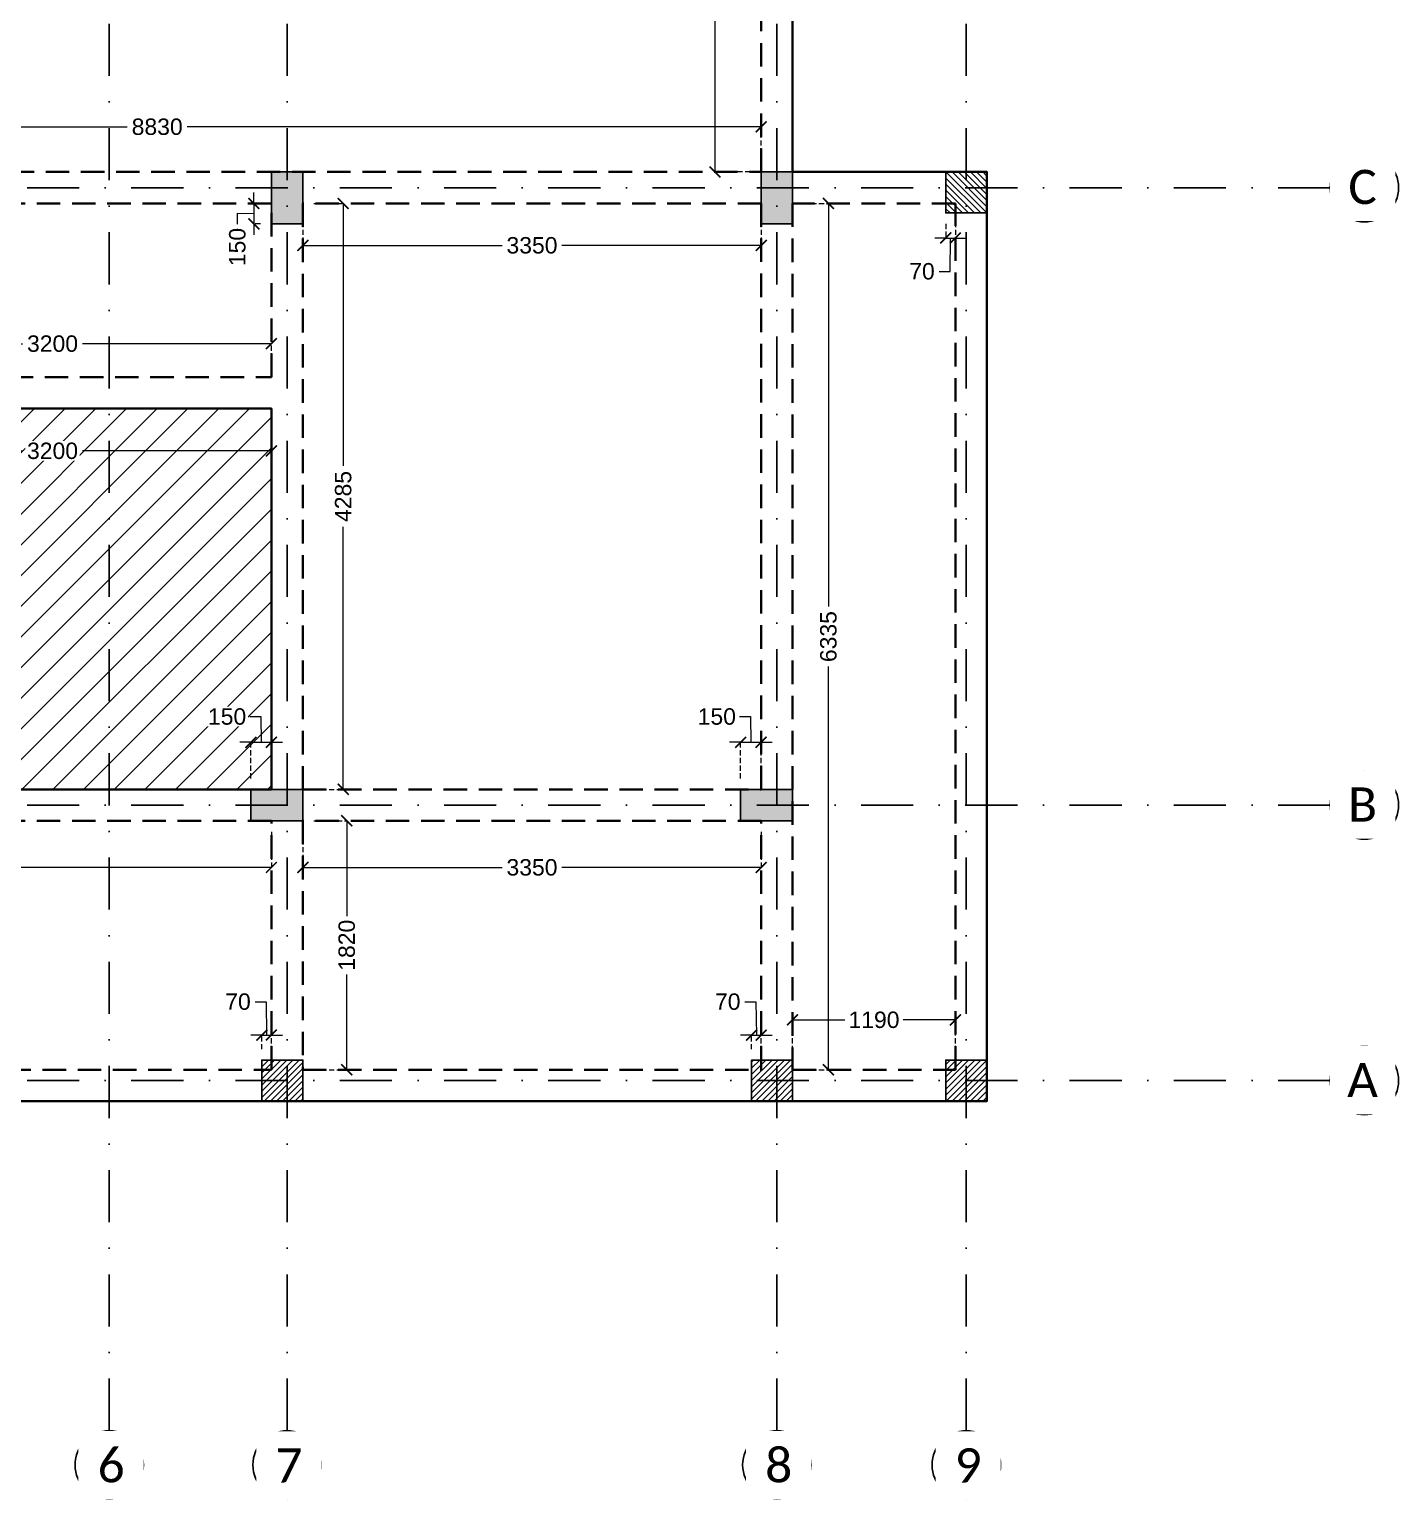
# Model space of a CAD drawing. Header units: millimetres. Extents: x -10000 to 124200, y -12045 to 23620.
# Drawn here: x 6541 to 16550, y -4964 to 5787 of the extents above; entities that cross this region are included whole.
import ezdxf

# ---------------------------------------------------------------- set-up
doc = ezdxf.new("R2010")
doc.units = ezdxf.units.MM
doc.header["$LTSCALE"] = 150
for name, pattern in [('1625E_Grid$0$DASHDOTX2', [50.8, 25.4, -12.7, 0, -12.7]), ('3BHK-W(SB)$0$HIDDEN', [0.375, 0.25, -0.125]), ('HIDDENX2', [19.05, 12.7, -6.35])]:
    doc.linetypes.add(name, pattern=pattern)
for name, color, linetype in [('1625E_Columns$0$ad-Column', 3, 'Continuous'), ('1625E_Columns$0$ad-Column Hatch', 125, 'Continuous'), ('1625E_Columns$0$ad-RCC', 3, 'Continuous'), ('1625E_Columns$0$ad-RCC Hatch', 125, 'Continuous'), ('1625E_Grid$0$ad-Grid', 8, '1625E_Grid$0$DASHDOTX2'), ('1625E_Grid$0$ad-Text main', 7, 'Continuous')]:
    doc.layers.add(name, color=color, linetype=linetype)
for name, color, linetype, lineweight in [('ad-Dimension', 6, 'Continuous', 0), ('ad-Elevation 10', 8, 'Continuous', 0), ('ad-Framing', 4, 'Continuous', 35)]:
    doc.layers.add(name, color=color, linetype=linetype, lineweight=lineweight)
doc.styles.add('1625E_Grid$0$Standard', font='arial.ttf')
doc.styles.add('ROMANS-TITLE', font='arial.ttf', dxfattribs={"width": 0.8})
doc.styles.get("Standard").update_dxf_attribs({"font": 'arial.ttf'})
doc.dimstyles.new('A-75-DIM-INT (Framing)', dxfattribs={"dimscale": 100, "dimtxt": 1.5, "dimasz": 1, "dimexe": 0, "dimexo": 0, "dimgap": 0.5, "dimtad": 0, "dimdec": 0, "dimdsep": 46, "dimtxsty": 'ROMANS-TITLE', "dimblk": 'ARCHTICK', "dimcen": 0.025, "dimclrd": 5, "dimclre": 5, "dimclrt": 256, "dimazin": 2, "dimtfac": 1, "dimtdec": 0, "dimtmove": 1, "dimatfit": 0, "dimldrblk": 'ARCHTICK', "dimfxl": 1, "dimtfill": 1, "dimtolj": 1, "dimtzin": 0, "dimarcsym": 0})

# ---------------------------------------------------------------- blocks, each defined once
blk = doc.blocks.new('1625E_Grid')
at = {"layer": '1625E_Grid$0$ad-Grid', "ltscale": 0.1}
for points in [[(7125, -4460), (7125, 16170)], [(8425, -4460), (8425, 16170)], [(12005, -4460), (12005, 16170)], [(13390, -4460), (13390, 16170)], [(16050, 4630), (-1950, 4630)], [(16050, 115), (-1950, 115)], [(16050, -1900), (-1950, -1900)]]:
    blk.add_lwpolyline(points, dxfattribs=at)
at = {"layer": '1625E_Grid$0$ad-Grid', "color": 7, "linetype": 'ByBlock'}
for centre in [(16300, 4630), (16300, 115), (16300, -1900), (7125, -4710), (8425, -4710), (12005, -4710), (13390, -4710)]:
    blk.add_circle(centre, 250, dxfattribs=at)
at = {"layer": '1625E_Grid$0$ad-Text main', "char_height": 250, "width": 227.385, "attachment_point": 5, "style": '1625E_Grid$0$Standard', "bg_fill": 2}
for s, insert in [('{\\fCalibri|b0|i0|c0|p34;C}', (16286.5, 4634)), ('{\\fCalibri|b0|i0|c0|p34;B}', (16286.5, 119)), ('{\\fCalibri|b0|i0|c0|p34;A}', (16286.5, -1896)), ('{\\fCalibri|b0|i0|c0|p34;6}', (7138.5, -4714)), ('{\\fCalibri|b0|i0|c0|p34;7}', (8438.5, -4714)), ('{\\fCalibri|b0|i0|c0|p34;8}', (12018.5, -4714)), ('{\\fCalibri|b0|i0|c0|p34;9}', (13403.5, -4714))]:
    blk.add_mtext(s, dxfattribs=dict(at, insert=insert))
blk = doc.blocks.new('1625E_Columns$0$A$C42b14ea2')
at = {"layer": '1625E_Columns$0$ad-RCC Hatch', "transparency": 33554687}
h = blk.add_hatch(dxfattribs=at)
h.set_pattern_fill('ANSI31', color=256, scale=10)
h.set_pattern_definition([(45, (13250, 8645), (-22.45064, 22.45064), [])])
h.paths.add_polyline_path([(0, 0), (300, 0), (300, 300), (0, 300)])
at = {"layer": '1625E_Columns$0$ad-RCC'}
blk.add_lwpolyline([(0, 0), (300, 0), (300, 300), (0, 300)], close=True, dxfattribs=at)
blk = doc.blocks.new('1625E_Columns$0$zw$6AA0')
at = {"layer": '1625E_Columns$0$ad-Column Hatch', "transparency": 33554687}
h = blk.add_hatch(color=256, dxfattribs=at)
h.dxf.hatch_style = 1
h.paths.add_polyline_path([(0, -230), (380, -230), (380, 0), (0, 0)])
at = {"layer": '1625E_Columns$0$ad-Column'}
blk.add_lwpolyline([(0, -230), (380, -230), (380, 0), (0, 0)], close=True, dxfattribs=at)
blk = doc.blocks.new('1625E_Columns')
at = {"layer": '1625E_Columns$0$ad-Column', "xscale": -1}
for p, rotation in [((8310, 4745), 90), ((11890, 4745), 90), ((8160, 0), 180)]:
    blk.add_blockref('1625E_Columns$0$zw$6AA0', p, dxfattribs=dict(at, rotation=rotation))
at = {"layer": '1625E_Columns$0$ad-Column', "rotation": 179.9999999999997}
blk.add_blockref('1625E_Columns$0$zw$6AA0', (12120, 0), dxfattribs=at)
at = {"layer": '1625E_Columns$0$ad-RCC', "xscale": -1, "rotation": 180}
blk.add_blockref('1625E_Columns$0$A$C42b14ea2', (13240, 4745), dxfattribs=at)
at = {"layer": '1625E_Columns$0$ad-RCC'}
for p in [(8240, -2050), (11820, -2050), (13240, -2050)]:
    blk.add_blockref('1625E_Columns$0$A$C42b14ea2', p, dxfattribs=at)
blk = doc.blocks.new('zw$7E9D')
at = {"layer": 'ad-Elevation 10', "ltscale": 0.09}
h = blk.add_hatch(dxfattribs=at)
h.set_pattern_fill('ANSI31', color=256, scale=50)
h.set_pattern_definition([(45, (4560, 7508.14), (-112.2532, 112.2532), [])])
h.paths.add_polyline_path([(5110, -13390), (8310, -13390), (8310, -10605), (5110, -10605)])
blk.add_lwpolyline([(5110, -13390), (8310, -13390), (8310, -10605), (5110, -10605)], close=True, dxfattribs=at)
at = {"layer": 'ad-Framing'}
for points in [[(0, 0), (13540, 0), (13540, -4975), (12120, -4975), (12120, -8875), (13540, -8875), (13540, -15670), (2480, -15670), (2480, -13620), (0, -13620), (0, -8875), (2830, -8875), (2830, -4975), (0, -4975)], [(5110, -13390), (8310, -13390), (8310, -10605), (5110, -10605)]]:
    blk.add_lwpolyline(points, close=True, dxfattribs=at)
at = {"layer": 'ad-Framing', "linetype": 'HIDDENX2', "ltscale": 0.09}
for points in [[(3060, -8875), (11890, -8875), (11890, -4975), (3060, -4975)], [(5110, -10375), (8310, -10375), (8310, -9105), (5110, -9105)], [(8540, -13390), (11890, -13390), (11890, -9105), (8540, -9105)], [(12120, -15440), (13310, -15440), (13310, -9105), (12120, -9105)], [(2780, -15440), (8310, -15440), (8310, -13620), (2780, -13620)], [(8540, -15440), (11890, -15440), (11890, -13620), (8540, -13620)]]:
    blk.add_lwpolyline(points, close=True, dxfattribs=at)
blk = doc.blocks.new('_ArchTick')
at = {"color": 0, "linetype": 'ByBlock', "const_width": 0.15}
blk.add_lwpolyline([(-0.5, -0.5), (0.5, 0.5)], dxfattribs=at)
blk = doc.blocks.new('*D35')
at = {"layer": 'ad-Dimension', "lineweight": -2, "transparency": 16777216}
for p, q in [((7922, -12628), (8002, -12628)), ((8002, -12628), (8005, -12816)), ((7930, -12816), (7850, -12816)), ((7930, -12816), (8080, -12816)), ((8080, -12816), (8160, -12816))]:
    blk.add_line(p, q, dxfattribs=at)
at = {"layer": 'ad-Dimension', "linetype": '3BHK-W(SB)$0$HIDDEN', "lineweight": -2, "transparency": 16777216}
for p, q in [((7930, -13080), (7930, -12816)), ((8080, -13080), (8080, -12816))]:
    blk.add_line(p, q, dxfattribs=at)
at = {"layer": 'Defpoints', "color": 0, "transparency": 16777216}
for p in [(8080, -12816), (7930, -13160), (8080, -13160)]:
    blk.add_point(p, dxfattribs=at)
at = {"layer": 'ad-Dimension', "lineweight": -2, "transparency": 16777216, "xscale": 80, "yscale": 80, "zscale": 80}
blk.add_blockref('_ArchTick', (7930, -12816), dxfattribs=at)
at = {"layer": 'ad-Dimension', "lineweight": -2, "transparency": 16777216, "xscale": 80, "yscale": 80, "zscale": 80, "rotation": 180}
blk.add_blockref('_ArchTick', (8080, -12816), dxfattribs=at)
at = {"layer": 'ad-Dimension', "transparency": 16777216, "insert": (7756, -12628), "char_height": 120, "attachment_point": 5, "bg_fill": 3, "box_fill_scale": 1.1, "bg_fill_color": 257, "bg_fill_transparency": 0}
blk.add_mtext('\\A1;150', dxfattribs=at)
blk = doc.blocks.new('*D36')
at = {"layer": 'ad-Dimension', "lineweight": -2, "transparency": 16777216}
for p, q in [((11502, -12628), (11582, -12628)), ((11582, -12628), (11585, -12816)), ((11510, -12816), (11430, -12816)), ((11510, -12816), (11660, -12816)), ((11660, -12816), (11740, -12816))]:
    blk.add_line(p, q, dxfattribs=at)
at = {"layer": 'ad-Dimension', "linetype": '3BHK-W(SB)$0$HIDDEN', "lineweight": -2, "transparency": 16777216}
for p, q in [((11510, -13080), (11510, -12816)), ((11660, -13080), (11660, -12816))]:
    blk.add_line(p, q, dxfattribs=at)
at = {"layer": 'Defpoints', "color": 0, "transparency": 16777216}
for p in [(11660, -12816), (11510, -13160), (11660, -13160)]:
    blk.add_point(p, dxfattribs=at)
at = {"layer": 'ad-Dimension', "lineweight": -2, "transparency": 16777216, "xscale": 80, "yscale": 80, "zscale": 80}
blk.add_blockref('_ArchTick', (11510, -12816), dxfattribs=at)
at = {"layer": 'ad-Dimension', "lineweight": -2, "transparency": 16777216, "xscale": 80, "yscale": 80, "zscale": 80, "rotation": 180}
blk.add_blockref('_ArchTick', (11660, -12816), dxfattribs=at)
at = {"layer": 'ad-Dimension', "transparency": 16777216, "insert": (11336, -12628), "char_height": 120, "attachment_point": 5, "bg_fill": 3, "box_fill_scale": 1.1, "bg_fill_color": 257, "bg_fill_transparency": 0}
blk.add_mtext('\\A1;150', dxfattribs=at)
blk = doc.blocks.new('*D39')
at = {"layer": 'ad-Dimension', "linetype": '3BHK-W(SB)$0$HIDDEN', "lineweight": -2, "transparency": 16777216}
for p, q in [((4880, -10065), (4880, -9901)), ((8080, -10065), (8080, -9901))]:
    blk.add_line(p, q, dxfattribs=at)
at = {"layer": 'ad-Dimension', "lineweight": -2, "transparency": 16777216}
for p, q in [((4880, -9901), (6261, -9901)), ((8080, -9901), (6699, -9901))]:
    blk.add_line(p, q, dxfattribs=at)
at = {"layer": 'Defpoints', "color": 0, "transparency": 16777216}
for p in [(8080, -9901), (4880, -10145), (8080, -10145)]:
    blk.add_point(p, dxfattribs=at)
at = {"layer": 'ad-Dimension', "lineweight": -2, "transparency": 16777216, "xscale": 80, "yscale": 80, "zscale": 80, "rotation": 180}
blk.add_blockref('_ArchTick', (4880, -9901), dxfattribs=at)
at = {"layer": 'ad-Dimension', "lineweight": -2, "transparency": 16777216, "xscale": 80, "yscale": 80, "zscale": 80}
blk.add_blockref('_ArchTick', (8080, -9901), dxfattribs=at)
at = {"layer": 'ad-Dimension', "transparency": 16777216, "insert": (6480, -9901), "char_height": 120, "attachment_point": 5, "bg_fill": 3, "box_fill_scale": 1.1, "bg_fill_color": 257, "bg_fill_transparency": 0}
blk.add_mtext('\\A1;3200', dxfattribs=at)
blk = doc.blocks.new('*D40')
at = {"layer": 'ad-Dimension', "lineweight": -2, "transparency": 16777216}
for p, q in [((7952, -8875), (7952, -8795)), ((7952, -8875), (7952, -9025)), ((7831, -9027), (7831, -8947)), ((7831, -8947), (7952, -8950)), ((7952, -9025), (7952, -9105))]:
    blk.add_line(p, q, dxfattribs=at)
at = {"layer": 'ad-Dimension', "linetype": '3BHK-W(SB)$0$HIDDEN', "lineweight": -2, "transparency": 16777216}
for p, q in [((8000, -8875), (7952, -8875)), ((8000, -9025), (7952, -9025))]:
    blk.add_line(p, q, dxfattribs=at)
at = {"layer": 'Defpoints', "color": 0, "transparency": 16777216}
for p in [(8080, -8875), (8080, -9025)]:
    blk.add_point(p, dxfattribs=at)
at = {"layer": 'ad-Dimension', "lineweight": -2, "transparency": 16777216, "xscale": 80, "yscale": 80, "zscale": 80}
for p, rotation in [((7952, -8875), 270), ((7952, -9025), 90)]:
    blk.add_blockref('_ArchTick', p, dxfattribs=dict(at, rotation=rotation))
at = {"layer": 'ad-Dimension', "transparency": 16777216, "insert": (7831, -9194), "char_height": 120, "attachment_point": 5, "rotation": 90, "bg_fill": 3, "box_fill_scale": 1.1, "bg_fill_color": 257, "bg_fill_transparency": 0}
blk.add_mtext('\\A1;150', dxfattribs=at)
at = {"layer": 'Defpoints', "color": 0, "transparency": 16777216}
blk.add_point((7952, -9025), dxfattribs=at)
blk = doc.blocks.new('*D43')
at = {"layer": 'ad-Dimension', "linetype": '3BHK-W(SB)$0$HIDDEN', "lineweight": -2, "transparency": 16777216}
for p, q in [((4880, -10455), (4880, -10685)), ((8080, -10455), (8080, -10685))]:
    blk.add_line(p, q, dxfattribs=at)
at = {"layer": 'ad-Dimension', "lineweight": -2, "transparency": 16777216}
for p, q in [((4880, -10685), (6261, -10685)), ((8080, -10685), (6699, -10685))]:
    blk.add_line(p, q, dxfattribs=at)
at = {"layer": 'Defpoints', "color": 0, "transparency": 16777216}
for p in [(4880, -10375), (8080, -10375), (4880, -10685)]:
    blk.add_point(p, dxfattribs=at)
at = {"layer": 'ad-Dimension', "lineweight": -2, "transparency": 16777216, "xscale": 80, "yscale": 80, "zscale": 80, "rotation": 180}
blk.add_blockref('_ArchTick', (4880, -10685), dxfattribs=at)
at = {"layer": 'ad-Dimension', "lineweight": -2, "transparency": 16777216, "xscale": 80, "yscale": 80, "zscale": 80}
blk.add_blockref('_ArchTick', (8080, -10685), dxfattribs=at)
at = {"layer": 'ad-Dimension', "transparency": 16777216, "insert": (6480, -10685), "char_height": 120, "attachment_point": 5, "bg_fill": 3, "box_fill_scale": 1.1, "bg_fill_color": 257, "bg_fill_transparency": 0}
blk.add_mtext('\\A1;3200', dxfattribs=at)
blk = doc.blocks.new('*D44')
at = {"layer": 'ad-Dimension', "linetype": '3BHK-W(SB)$0$HIDDEN', "lineweight": -2, "transparency": 16777216}
for p, q in [((8390, -8875), (8605, -8875)), ((8390, -13160), (8605, -13160))]:
    blk.add_line(p, q, dxfattribs=at)
at = {"layer": 'ad-Dimension', "lineweight": -2, "transparency": 16777216}
for p, q in [((8605, -8875), (8605, -10795)), ((8605, -13160), (8605, -11240))]:
    blk.add_line(p, q, dxfattribs=at)
at = {"layer": 'Defpoints', "color": 0, "transparency": 16777216}
for p in [(8310, -8875), (8605, -8875), (8310, -13160)]:
    blk.add_point(p, dxfattribs=at)
at = {"layer": 'ad-Dimension', "lineweight": -2, "transparency": 16777216, "xscale": 80, "yscale": 80, "zscale": 80}
for p, rotation in [((8605, -8875), 90), ((8605, -13160), 270)]:
    blk.add_blockref('_ArchTick', p, dxfattribs=dict(at, rotation=rotation))
at = {"layer": 'ad-Dimension', "transparency": 16777216, "insert": (8605, -11018), "char_height": 120, "attachment_point": 5, "rotation": 90, "bg_fill": 3, "box_fill_scale": 1.1, "bg_fill_color": 257, "bg_fill_transparency": 0}
blk.add_mtext('\\A1;4285', dxfattribs=at)
blk = doc.blocks.new('*D45')
at = {"layer": 'ad-Dimension', "linetype": '3BHK-W(SB)$0$HIDDEN', "lineweight": -2, "transparency": 16777216}
for p, q in [((8310, -8955), (8310, -9182)), ((11660, -8955), (11660, -9182))]:
    blk.add_line(p, q, dxfattribs=at)
at = {"layer": 'ad-Dimension', "lineweight": -2, "transparency": 16777216}
for p, q in [((8310, -9182), (9766, -9182)), ((11660, -9182), (10204, -9182))]:
    blk.add_line(p, q, dxfattribs=at)
at = {"layer": 'Defpoints', "color": 0, "transparency": 16777216}
for p in [(8310, -8875), (11660, -8875), (11660, -9182)]:
    blk.add_point(p, dxfattribs=at)
at = {"layer": 'ad-Dimension', "lineweight": -2, "transparency": 16777216, "xscale": 80, "yscale": 80, "zscale": 80, "rotation": 180}
blk.add_blockref('_ArchTick', (8310, -9182), dxfattribs=at)
at = {"layer": 'ad-Dimension', "lineweight": -2, "transparency": 16777216, "xscale": 80, "yscale": 80, "zscale": 80}
blk.add_blockref('_ArchTick', (11660, -9182), dxfattribs=at)
at = {"layer": 'ad-Dimension', "transparency": 16777216, "insert": (9985, -9182), "char_height": 120, "attachment_point": 5, "bg_fill": 3, "box_fill_scale": 1.1, "bg_fill_color": 257, "bg_fill_transparency": 0}
blk.add_mtext('\\A1;3350', dxfattribs=at)
blk = doc.blocks.new('*D49')
at = {"layer": 'ad-Dimension', "linetype": '3BHK-W(SB)$0$HIDDEN', "lineweight": -2, "transparency": 16777216}
for p, q in [((2830, -8565), (2830, -8315)), ((11660, -8565), (11660, -8315))]:
    blk.add_line(p, q, dxfattribs=at)
at = {"layer": 'ad-Dimension', "lineweight": -2, "transparency": 16777216}
for p, q in [((2830, -8315), (7026, -8315)), ((11660, -8315), (7464, -8315))]:
    blk.add_line(p, q, dxfattribs=at)
at = {"layer": 'Defpoints', "color": 0, "transparency": 16777216}
for p in [(2830, -8315), (2830, -8645), (11660, -8645)]:
    blk.add_point(p, dxfattribs=at)
at = {"layer": 'ad-Dimension', "lineweight": -2, "transparency": 16777216, "xscale": 80, "yscale": 80, "zscale": 80, "rotation": 180}
blk.add_blockref('_ArchTick', (2830, -8315), dxfattribs=at)
at = {"layer": 'ad-Dimension', "lineweight": -2, "transparency": 16777216, "xscale": 80, "yscale": 80, "zscale": 80}
blk.add_blockref('_ArchTick', (11660, -8315), dxfattribs=at)
at = {"layer": 'ad-Dimension', "transparency": 16777216, "insert": (7245, -8315), "char_height": 120, "attachment_point": 5, "bg_fill": 3, "box_fill_scale": 1.1, "bg_fill_color": 257, "bg_fill_transparency": 0}
blk.add_mtext('\\A1;8830', dxfattribs=at)
blk = doc.blocks.new('*D50')
at = {"layer": 'ad-Dimension', "linetype": '3BHK-W(SB)$0$HIDDEN', "lineweight": -2, "transparency": 16777216}
for p, q in [((11580, -4745), (11323, -4745)), ((11580, -8645), (11323, -8645))]:
    blk.add_line(p, q, dxfattribs=at)
at = {"layer": 'ad-Dimension', "lineweight": -2, "transparency": 16777216}
for p, q in [((11323, -4745), (11323, -6476)), ((11323, -8645), (11323, -6914))]:
    blk.add_line(p, q, dxfattribs=at)
at = {"layer": 'Defpoints', "color": 0, "transparency": 16777216}
for p in [(11660, -4745), (11323, -8645), (11660, -8645)]:
    blk.add_point(p, dxfattribs=at)
at = {"layer": 'ad-Dimension', "lineweight": -2, "transparency": 16777216, "xscale": 80, "yscale": 80, "zscale": 80}
for p, rotation in [((11323, -4745), 90), ((11323, -8645), 270)]:
    blk.add_blockref('_ArchTick', p, dxfattribs=dict(at, rotation=rotation))
at = {"layer": 'ad-Dimension', "transparency": 16777216, "insert": (11323, -6695), "char_height": 120, "attachment_point": 5, "rotation": 90, "bg_fill": 3, "box_fill_scale": 1.1, "bg_fill_color": 257, "bg_fill_transparency": 0}
blk.add_mtext('\\A1;3900', dxfattribs=at)
blk = doc.blocks.new('*D57')
at = {"layer": 'ad-Dimension', "linetype": '3BHK-W(SB)$0$HIDDEN', "lineweight": -2, "transparency": 16777216}
for p, q in [((11890, -15130), (11890, -14846)), ((13080, -15130), (13080, -14846))]:
    blk.add_line(p, q, dxfattribs=at)
at = {"layer": 'ad-Dimension', "lineweight": -2, "transparency": 16777216}
for p, q in [((11890, -14846), (12272, -14846)), ((13080, -14846), (12698, -14846))]:
    blk.add_line(p, q, dxfattribs=at)
at = {"layer": 'Defpoints', "color": 0, "transparency": 16777216}
for p in [(13080, -14846), (11890, -15210), (13080, -15210)]:
    blk.add_point(p, dxfattribs=at)
at = {"layer": 'ad-Dimension', "lineweight": -2, "transparency": 16777216, "xscale": 80, "yscale": 80, "zscale": 80, "rotation": 180}
blk.add_blockref('_ArchTick', (11890, -14846), dxfattribs=at)
at = {"layer": 'ad-Dimension', "lineweight": -2, "transparency": 16777216, "xscale": 80, "yscale": 80, "zscale": 80}
blk.add_blockref('_ArchTick', (13080, -14846), dxfattribs=at)
at = {"layer": 'ad-Dimension', "transparency": 16777216, "insert": (12485, -14846), "char_height": 120, "attachment_point": 5, "bg_fill": 3, "box_fill_scale": 1.1, "bg_fill_color": 257, "bg_fill_transparency": 0}
blk.add_mtext('\\A1;1190', dxfattribs=at)
blk = doc.blocks.new('*D59')
at = {"layer": 'ad-Dimension', "lineweight": -2, "transparency": 16777216}
for p, q in [((11541, -14713), (11621, -14713)), ((11621, -14713), (11625, -14957)), ((11590, -14957), (11510, -14957)), ((11590, -14957), (11660, -14957)), ((11660, -14957), (11740, -14957))]:
    blk.add_line(p, q, dxfattribs=at)
at = {"layer": 'ad-Dimension', "linetype": '3BHK-W(SB)$0$HIDDEN', "lineweight": -2, "transparency": 16777216}
for p, q in [((11590, -15060), (11590, -14957)), ((11660, -15130), (11660, -14957))]:
    blk.add_line(p, q, dxfattribs=at)
at = {"layer": 'Defpoints', "color": 0, "transparency": 16777216}
for p in [(11660, -14957), (11590, -15140), (11660, -15210)]:
    blk.add_point(p, dxfattribs=at)
at = {"layer": 'ad-Dimension', "lineweight": -2, "transparency": 16777216, "xscale": 80, "yscale": 80, "zscale": 80}
blk.add_blockref('_ArchTick', (11590, -14957), dxfattribs=at)
at = {"layer": 'ad-Dimension', "lineweight": -2, "transparency": 16777216, "xscale": 80, "yscale": 80, "zscale": 80, "rotation": 180}
blk.add_blockref('_ArchTick', (11660, -14957), dxfattribs=at)
at = {"layer": 'ad-Dimension', "transparency": 16777216, "insert": (11416, -14713), "char_height": 120, "attachment_point": 5, "bg_fill": 3, "box_fill_scale": 1.1, "bg_fill_color": 257, "bg_fill_transparency": 0}
blk.add_mtext('\\A1;70', dxfattribs=at)
blk = doc.blocks.new('*D60')
at = {"layer": 'ad-Dimension', "lineweight": -2, "transparency": 16777216}
for p, q in [((7961, -14713), (8041, -14713)), ((8041, -14713), (8045, -14957)), ((8010, -14957), (7930, -14957)), ((8010, -14957), (8080, -14957)), ((8080, -14957), (8160, -14957))]:
    blk.add_line(p, q, dxfattribs=at)
at = {"layer": 'ad-Dimension', "linetype": '3BHK-W(SB)$0$HIDDEN', "lineweight": -2, "transparency": 16777216}
for p, q in [((8010, -15060), (8010, -14957)), ((8080, -15130), (8080, -14957))]:
    blk.add_line(p, q, dxfattribs=at)
at = {"layer": 'Defpoints', "color": 0, "transparency": 16777216}
for p in [(8080, -14957), (8010, -15140), (8080, -15210)]:
    blk.add_point(p, dxfattribs=at)
at = {"layer": 'ad-Dimension', "lineweight": -2, "transparency": 16777216, "xscale": 80, "yscale": 80, "zscale": 80}
blk.add_blockref('_ArchTick', (8010, -14957), dxfattribs=at)
at = {"layer": 'ad-Dimension', "lineweight": -2, "transparency": 16777216, "xscale": 80, "yscale": 80, "zscale": 80, "rotation": 180}
blk.add_blockref('_ArchTick', (8080, -14957), dxfattribs=at)
at = {"layer": 'ad-Dimension', "transparency": 16777216, "insert": (7836, -14713), "char_height": 120, "attachment_point": 5, "bg_fill": 3, "box_fill_scale": 1.1, "bg_fill_color": 257, "bg_fill_transparency": 0}
blk.add_mtext('\\A1;70', dxfattribs=at)
blk = doc.blocks.new('*D61')
at = {"layer": 'ad-Dimension', "linetype": '3BHK-W(SB)$0$HIDDEN', "lineweight": -2, "transparency": 16777216}
for p, q in [((2550, -13470), (2550, -13731)), ((8080, -13470), (8080, -13731))]:
    blk.add_line(p, q, dxfattribs=at)
at = {"layer": 'ad-Dimension', "lineweight": -2, "transparency": 16777216}
for p, q in [((2550, -13731), (5096, -13731)), ((8080, -13731), (5534, -13731))]:
    blk.add_line(p, q, dxfattribs=at)
at = {"layer": 'Defpoints', "color": 0, "transparency": 16777216}
for p in [(2550, -13390), (8080, -13390), (2550, -13731)]:
    blk.add_point(p, dxfattribs=at)
at = {"layer": 'ad-Dimension', "lineweight": -2, "transparency": 16777216, "xscale": 80, "yscale": 80, "zscale": 80, "rotation": 180}
blk.add_blockref('_ArchTick', (2550, -13731), dxfattribs=at)
at = {"layer": 'ad-Dimension', "lineweight": -2, "transparency": 16777216, "xscale": 80, "yscale": 80, "zscale": 80}
blk.add_blockref('_ArchTick', (8080, -13731), dxfattribs=at)
at = {"layer": 'ad-Dimension', "transparency": 16777216, "insert": (5315, -13731), "char_height": 120, "attachment_point": 5, "bg_fill": 3, "box_fill_scale": 1.1, "bg_fill_color": 257, "bg_fill_transparency": 0}
blk.add_mtext('\\A1;5530', dxfattribs=at)
blk = doc.blocks.new('*D62')
at = {"layer": 'ad-Dimension', "linetype": '3BHK-W(SB)$0$HIDDEN', "lineweight": -2, "transparency": 16777216}
for p, q in [((8310, -13470), (8310, -13731)), ((11660, -13470), (11660, -13731))]:
    blk.add_line(p, q, dxfattribs=at)
at = {"layer": 'ad-Dimension', "lineweight": -2, "transparency": 16777216}
for p, q in [((8310, -13731), (9766, -13731)), ((11660, -13731), (10204, -13731))]:
    blk.add_line(p, q, dxfattribs=at)
at = {"layer": 'Defpoints', "color": 0, "transparency": 16777216}
for p in [(8310, -13390), (11660, -13390), (11660, -13731)]:
    blk.add_point(p, dxfattribs=at)
at = {"layer": 'ad-Dimension', "lineweight": -2, "transparency": 16777216, "xscale": 80, "yscale": 80, "zscale": 80, "rotation": 180}
blk.add_blockref('_ArchTick', (8310, -13731), dxfattribs=at)
at = {"layer": 'ad-Dimension', "lineweight": -2, "transparency": 16777216, "xscale": 80, "yscale": 80, "zscale": 80}
blk.add_blockref('_ArchTick', (11660, -13731), dxfattribs=at)
at = {"layer": 'ad-Dimension', "transparency": 16777216, "insert": (9985, -13731), "char_height": 120, "attachment_point": 5, "bg_fill": 3, "box_fill_scale": 1.1, "bg_fill_color": 257, "bg_fill_transparency": 0}
blk.add_mtext('\\A1;3350', dxfattribs=at)
blk = doc.blocks.new('*D63')
at = {"layer": 'ad-Dimension', "linetype": '3BHK-W(SB)$0$HIDDEN', "lineweight": -2, "transparency": 16777216}
for p, q in [((11970, -8875), (12152, -8875)), ((11970, -15210), (12152, -15210))]:
    blk.add_line(p, q, dxfattribs=at)
at = {"layer": 'ad-Dimension', "lineweight": -2, "transparency": 16777216}
for p, q in [((12152, -8875), (12152, -11823)), ((12152, -15210), (12152, -12262))]:
    blk.add_line(p, q, dxfattribs=at)
at = {"layer": 'Defpoints', "color": 0, "transparency": 16777216}
for p in [(11890, -8875), (12152, -8875), (11890, -15210)]:
    blk.add_point(p, dxfattribs=at)
at = {"layer": 'ad-Dimension', "lineweight": -2, "transparency": 16777216, "xscale": 80, "yscale": 80, "zscale": 80}
for p, rotation in [((12152, -8875), 90), ((12152, -15210), 270)]:
    blk.add_blockref('_ArchTick', p, dxfattribs=dict(at, rotation=rotation))
at = {"layer": 'ad-Dimension', "transparency": 16777216, "insert": (12152, -12043), "char_height": 120, "attachment_point": 5, "rotation": 90, "bg_fill": 3, "box_fill_scale": 1.1, "bg_fill_color": 257, "bg_fill_transparency": 0}
blk.add_mtext('\\A1;6335', dxfattribs=at)
blk = doc.blocks.new('*D64')
at = {"layer": 'ad-Dimension', "linetype": '3BHK-W(SB)$0$HIDDEN', "lineweight": -2, "transparency": 16777216}
for p, q in [((8390, -13390), (8631, -13390)), ((8390, -15210), (8631, -15210))]:
    blk.add_line(p, q, dxfattribs=at)
at = {"layer": 'ad-Dimension', "lineweight": -2, "transparency": 16777216}
for p, q in [((8631, -13390), (8631, -14087)), ((8631, -15210), (8631, -14513))]:
    blk.add_line(p, q, dxfattribs=at)
at = {"layer": 'Defpoints', "color": 0, "transparency": 16777216}
for p in [(8310, -13390), (8631, -13390), (8310, -15210)]:
    blk.add_point(p, dxfattribs=at)
at = {"layer": 'ad-Dimension', "lineweight": -2, "transparency": 16777216, "xscale": 80, "yscale": 80, "zscale": 80}
for p, rotation in [((8631, -13390), 90), ((8631, -15210), 270)]:
    blk.add_blockref('_ArchTick', p, dxfattribs=dict(at, rotation=rotation))
at = {"layer": 'ad-Dimension', "transparency": 16777216, "insert": (8631, -14300), "char_height": 120, "attachment_point": 5, "rotation": 90, "bg_fill": 3, "box_fill_scale": 1.1, "bg_fill_color": 257, "bg_fill_transparency": 0}
blk.add_mtext('\\A1;1820', dxfattribs=at)
blk = doc.blocks.new('*D56')
at = {"layer": 'ad-Dimension', "linetype": '3BHK-W(SB)$0$HIDDEN', "lineweight": -2, "transparency": 16777216}
for p, q in [((13010, -9025), (13010, -9128)), ((13080, -8955), (13080, -9128))]:
    blk.add_line(p, q, dxfattribs=at)
at = {"layer": 'ad-Dimension', "lineweight": -2, "transparency": 16777216}
for p, q in [((13010, -9128), (12930, -9128)), ((13010, -9128), (13080, -9128)), ((13041, -9372), (13045, -9128)), ((13080, -9128), (13160, -9128)), ((12961, -9372), (13041, -9372))]:
    blk.add_line(p, q, dxfattribs=at)
at = {"layer": 'Defpoints', "color": 0, "transparency": 16777216}
for p in [(13080, -8875), (13010, -8945), (13080, -9128)]:
    blk.add_point(p, dxfattribs=at)
at = {"layer": 'ad-Dimension', "lineweight": -2, "transparency": 16777216, "xscale": 80, "yscale": 80, "zscale": 80}
blk.add_blockref('_ArchTick', (13010, -9128), dxfattribs=at)
at = {"layer": 'ad-Dimension', "lineweight": -2, "transparency": 16777216, "xscale": 80, "yscale": 80, "zscale": 80, "rotation": 180}
blk.add_blockref('_ArchTick', (13080, -9128), dxfattribs=at)
at = {"layer": 'ad-Dimension', "transparency": 16777216, "insert": (12836, -9372), "char_height": 120, "attachment_point": 5, "bg_fill": 3, "box_fill_scale": 1.1, "bg_fill_color": 257, "bg_fill_transparency": 0}
blk.add_mtext('\\A1;70', dxfattribs=at)
blk = doc.blocks.new('zw$7D19')
at = {"layer": 'ad-Dimension'}
for base, p1, p2, picture, middle in [((2830, -8314.5), (11660, -8645), (2830, -8645), '*D49', (7245, -8314.5)), ((8080, -9901.2), (4880, -10145), (8080, -10145), '*D39', (6480, -9901.2)), ((4880, -10685.3), (8080, -10375), (4880, -10375), '*D43', (6480, -10685.3)), ((2550, -13730.7), (8080, -13390), (2550, -13390), '*D61', (5315, -13730.7)), ((11660, -13730.7), (8310, -13390), (11660, -13390), '*D62', (9985, -13730.7)), ((13080, -14846), (11890, -15210), (13080, -15210), '*D57', (12485, -14846))]:
    dim = blk.add_linear_dim(base=base, p1=p1, p2=p2, dimstyle='A-75-DIM-INT (Framing)', override={"dimscale": 80, "dimexo": 1, "dimtxsty": 'Standard', "dimblk": 'ArchTick', "dimclrd": 256, "dimclre": 256, "dimfxl": 10, "dimtfill": 1, "dimtfillclr": 0}, dxfattribs=at)
    dim.commit()
    dim.dimension.update_dxf_attribs({"geometry": picture, "text_midpoint": middle})
dim = blk.add_linear_dim(base=(7951.8, -9025), p1=(8080, -8875), p2=(8080, -9025), angle=90, dimstyle='A-75-DIM-INT (Framing)', override={"dimscale": 80, "dimexo": 1, "dimtxsty": 'Standard', "dimblk": 'ArchTick', "dimclrd": 256, "dimclre": 256, "dimfxl": 10, "dimtfill": 1, "dimtfillclr": 0}, dxfattribs=at)
dim.commit()
dim.dimension.update_dxf_attribs({"geometry": '*D40', "text_midpoint": (7830.5, -9067.4), "dimtype": 128})
dim = blk.add_linear_dim(base=(8605.4, -8875), p1=(8310, -13160), p2=(8310, -8875), angle=90, dimstyle='A-75-DIM-INT (Framing)', override={"dimscale": 80, "dimexo": 1, "dimtxsty": 'Standard', "dimblk": 'ArchTick', "dimclrd": 256, "dimclre": 256, "dimfxl": 10, "dimtfill": 1, "dimtfillclr": 0}, dxfattribs=at)
dim.commit()
dim.dimension.update_dxf_attribs({"geometry": '*D44', "text_midpoint": (8605.4, -11017.5)})
for base, p1, p2, picture, middle in [((13080, -9127.8), (13010, -8945), (13080, -8875), '*D56', (12921.4, -9371.6)), ((8080, -12816.4), (7930, -13160), (8080, -13160), '*D35', (7882.4, -12627.7)), ((11660, -12816.4), (11510, -13160), (11660, -13160), '*D36', (11462.4, -12627.7)), ((8080, -14957.2), (8010, -15140), (8080, -15210), '*D60', (7921.4, -14713.4)), ((11660, -14957.2), (11590, -15140), (11660, -15210), '*D59', (11501.4, -14713.4))]:
    dim = blk.add_linear_dim(base=base, p1=p1, p2=p2, dimstyle='A-75-DIM-INT (Framing)', override={"dimscale": 80, "dimexo": 1, "dimtxsty": 'Standard', "dimblk": 'ArchTick', "dimclrd": 256, "dimclre": 256, "dimfxl": 10, "dimtfill": 1, "dimtfillclr": 0}, dxfattribs=at)
    dim.commit()
    dim.dimension.update_dxf_attribs({"geometry": picture, "text_midpoint": middle, "dimtype": 128})
for base, p1, p2, picture, middle in [((11322.5, -8645), (11660, -4745), (11660, -8645), '*D50', (11322.5, -6695)), ((12152, -8875), (11890, -15210), (11890, -8875), '*D63', (12152, -12042.5)), ((8630.6, -13390), (8310, -15210), (8310, -13390), '*D64', (8630.6, -14300))]:
    dim = blk.add_linear_dim(base=base, p1=p1, p2=p2, angle=90, dimstyle='A-75-DIM-INT (Framing)', override={"dimscale": 80, "dimexo": 1, "dimtxsty": 'Standard', "dimblk": 'ArchTick', "dimclrd": 256, "dimclre": 256, "dimfxl": 10, "dimtfill": 1, "dimtfillclr": 0}, dxfattribs=at)
    dim.commit()
    dim.dimension.update_dxf_attribs({"geometry": picture, "text_midpoint": middle})
dim = blk.add_linear_dim(base=(11660, -9182.3), p1=(8310, -8875), p2=(11660, -8875), dimstyle='A-75-DIM-INT (Framing)', override={"dimscale": 80, "dimexo": 1, "dimtxsty": 'Standard', "dimblk": 'ArchTick', "dimclrd": 256, "dimclre": 256, "dimfxl": 10, "dimtfill": 1, "dimtfillclr": 0}, dxfattribs=at)
dim.commit()
dim.dimension.update_dxf_attribs({"geometry": '*D45', "text_midpoint": (9985, -9182.3)})

msp = doc.modelspace()

# ---------------------------------------------------------------- block references
msp.add_blockref('1625E_Grid', (0, 0))

# ---------------------------------------------------------------- next in the draw order: block references
at = {"layer": 'ad-Framing'}
msp.add_blockref('zw$7E9D', (0, 13620), dxfattribs=at)

# ---------------------------------------------------------------- next in the draw order: block references
at = {"layer": 'ad-Dimension'}
msp.add_blockref('zw$7D19', (230, 13390), dxfattribs=at)

# ---------------------------------------------------------------- next in the draw order: block references
msp.add_blockref('1625E_Columns', (0, 0))

doc.saveas('drawing.dxf')
